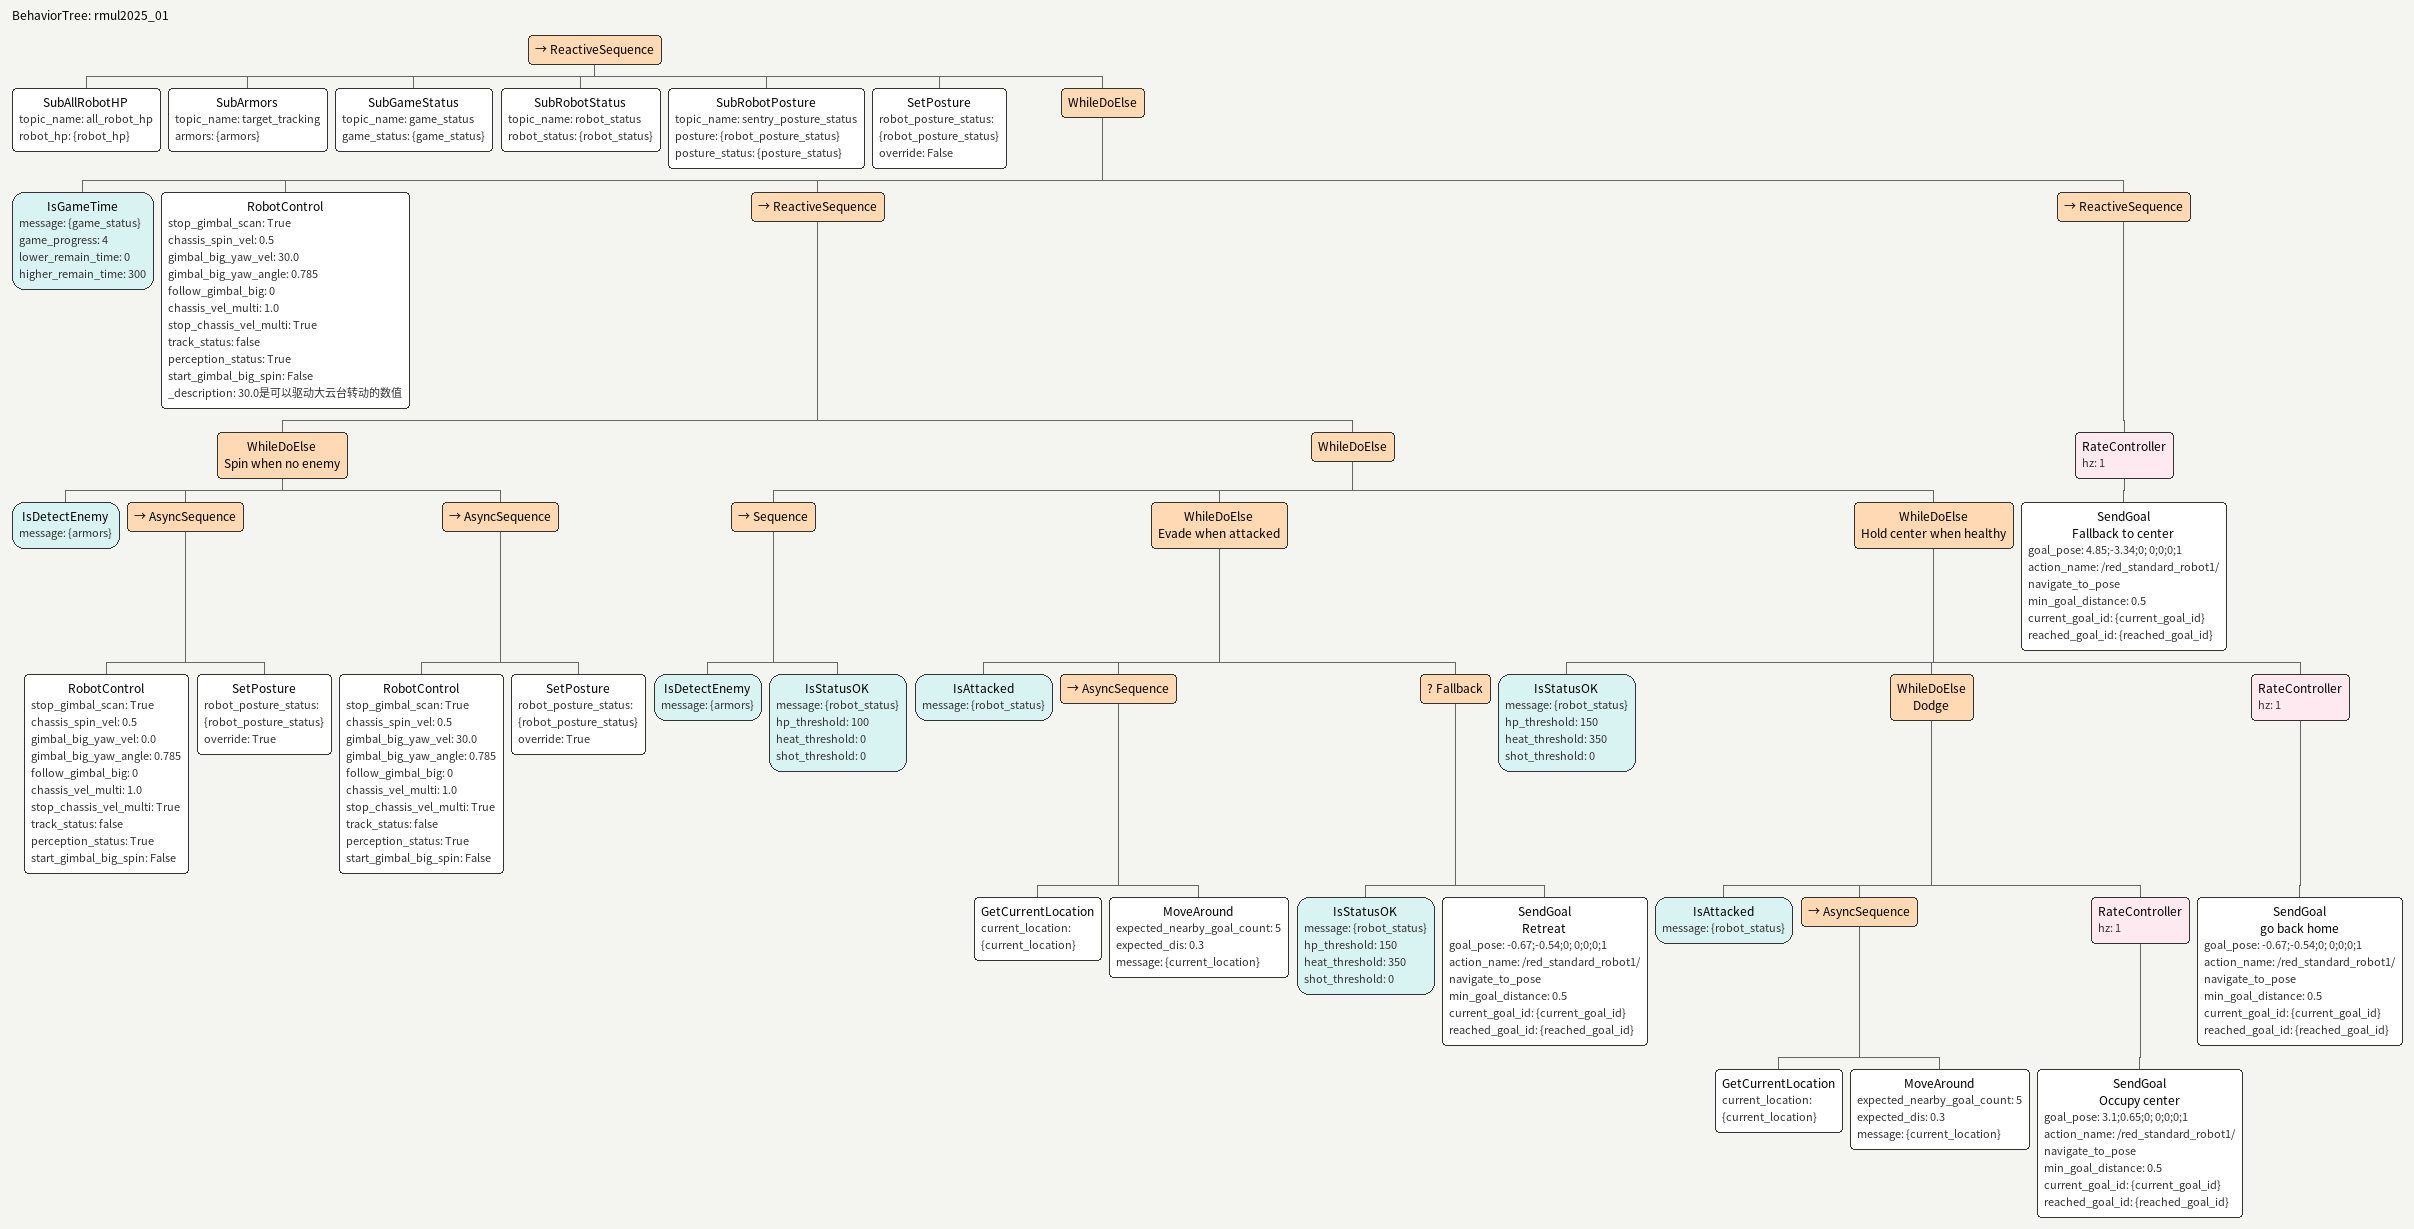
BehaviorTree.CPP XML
<?xml version="1.0" encoding="UTF-8"?>
<root BTCPP_format="4">
  <BehaviorTree ID="rmul2025_01">
    <ReactiveSequence>
      <SubAllRobotHP topic_name="all_robot_hp"
                     robot_hp="{robot_hp}"/>
      <SubArmors topic_name="target_tracking"
                 armors="{armors}"/>
      <SubGameStatus topic_name="game_status"
                     game_status="{game_status}"/>
      <SubRobotStatus topic_name="robot_status"
                      robot_status="{robot_status}"/>
      <SubRobotPosture topic_name="sentry_posture_status"
                       posture="{robot_posture_status}"
                       posture_status="{posture_status}"/>
      <SetPosture robot_posture_status="{robot_posture_status}"
                  override="False"/>
      <WhileDoElse>
        <IsGameTime message="{game_status}"
                    game_progress="4"
                    lower_remain_time="0"
                    higher_remain_time="300"/>
        <RobotControl stop_gimbal_scan="True"
                      chassis_spin_vel="0.5"
                      gimbal_big_yaw_vel="30.0"
                      gimbal_big_yaw_angle="0.785"
                      follow_gimbal_big="0"
                      chassis_vel_multi="1.0"
                      stop_chassis_vel_multi="True"
                      track_status="false"
                      perception_status="True"
                      start_gimbal_big_spin="False"
                      _description="30.0是可以驱动大云台转动的数值"/>
        <ReactiveSequence>
          <WhileDoElse name="Spin when no enemy">
            <IsDetectEnemy message="{armors}"/>
            <AsyncSequence>
              <RobotControl stop_gimbal_scan="True"
                            chassis_spin_vel="0.5"
                            gimbal_big_yaw_vel="0.0"
                            gimbal_big_yaw_angle="0.785"
                            follow_gimbal_big="0"
                            chassis_vel_multi="1.0"
                            stop_chassis_vel_multi="True"
                            track_status="false"
                            perception_status="True"
                            start_gimbal_big_spin="False"/>
              <SetPosture robot_posture_status="{robot_posture_status}"
                          override="True"/>
            </AsyncSequence>
            <AsyncSequence>
              <RobotControl stop_gimbal_scan="True"
                            chassis_spin_vel="0.5"
                            gimbal_big_yaw_vel="30.0"
                            gimbal_big_yaw_angle="0.785"
                            follow_gimbal_big="0"
                            chassis_vel_multi="1.0"
                            stop_chassis_vel_multi="True"
                            track_status="false"
                            perception_status="True"
                            start_gimbal_big_spin="False"/>
              <SetPosture robot_posture_status="{robot_posture_status}"
                          override="True"/>
            </AsyncSequence>
          </WhileDoElse>
          <WhileDoElse>
            <Sequence>
              <IsDetectEnemy message="{armors}"/>
              <IsStatusOK message="{robot_status}"
                          hp_threshold="100"
                          heat_threshold="0"
                          shot_threshold="0"/>
            </Sequence>
            <WhileDoElse name="Evade when attacked">
              <IsAttacked message="{robot_status}"/>
              <AsyncSequence>
                <GetCurrentLocation current_location="{current_location}"/>
                <MoveAround expected_nearby_goal_count="5"
                            expected_dis="0.3"
                            message="{current_location}"/>
              </AsyncSequence>
              <Fallback>
                <IsStatusOK message="{robot_status}"
                            hp_threshold="150"
                            heat_threshold="350"
                            shot_threshold="0"/>
                <SendGoal name="Retreat"
                          goal_pose="-0.67;-0.54;0; 0;0;0;1"
                          action_name="/red_standard_robot1/navigate_to_pose"
                          min_goal_distance="0.5"
                          current_goal_id="{current_goal_id}"
                          reached_goal_id="{reached_goal_id}"/>
              </Fallback>
            </WhileDoElse>
            <WhileDoElse name="Hold center when healthy">
              <IsStatusOK message="{robot_status}"
                          hp_threshold="150"
                          heat_threshold="350"
                          shot_threshold="0"/>
              <WhileDoElse name="Dodge">
                <IsAttacked message="{robot_status}"/>
                <AsyncSequence>
                  <GetCurrentLocation current_location="{current_location}"/>
                  <MoveAround expected_nearby_goal_count="5"
                              expected_dis="0.3"
                              message="{current_location}"/>
                </AsyncSequence>
                <RateController hz="1">
                  <SendGoal name="Occupy center"
                            goal_pose="3.1;0.65;0; 0;0;0;1"
                            action_name="/red_standard_robot1/navigate_to_pose"
                            min_goal_distance="0.5"
                            current_goal_id="{current_goal_id}"
                            reached_goal_id="{reached_goal_id}"/>
                </RateController>
              </WhileDoElse>
              <RateController hz="1">
                <SendGoal name="go back home"
                          goal_pose="-0.67;-0.54;0; 0;0;0;1"
                          action_name="/red_standard_robot1/navigate_to_pose"
                          min_goal_distance="0.5"
                          current_goal_id="{current_goal_id}"
                          reached_goal_id="{reached_goal_id}"/>
              </RateController>
            </WhileDoElse>
          </WhileDoElse>
        </ReactiveSequence>
        <ReactiveSequence>
          <RateController hz="1">
            <SendGoal name="Fallback to center"
                      goal_pose="4.85;-3.34;0; 0;0;0;1"
                      action_name="/red_standard_robot1/navigate_to_pose"
                      min_goal_distance="0.5"
                      current_goal_id="{current_goal_id}"
                      reached_goal_id="{reached_goal_id}"/>
          </RateController>
        </ReactiveSequence>
      </WhileDoElse>
    </ReactiveSequence>
  </BehaviorTree>

</root>
